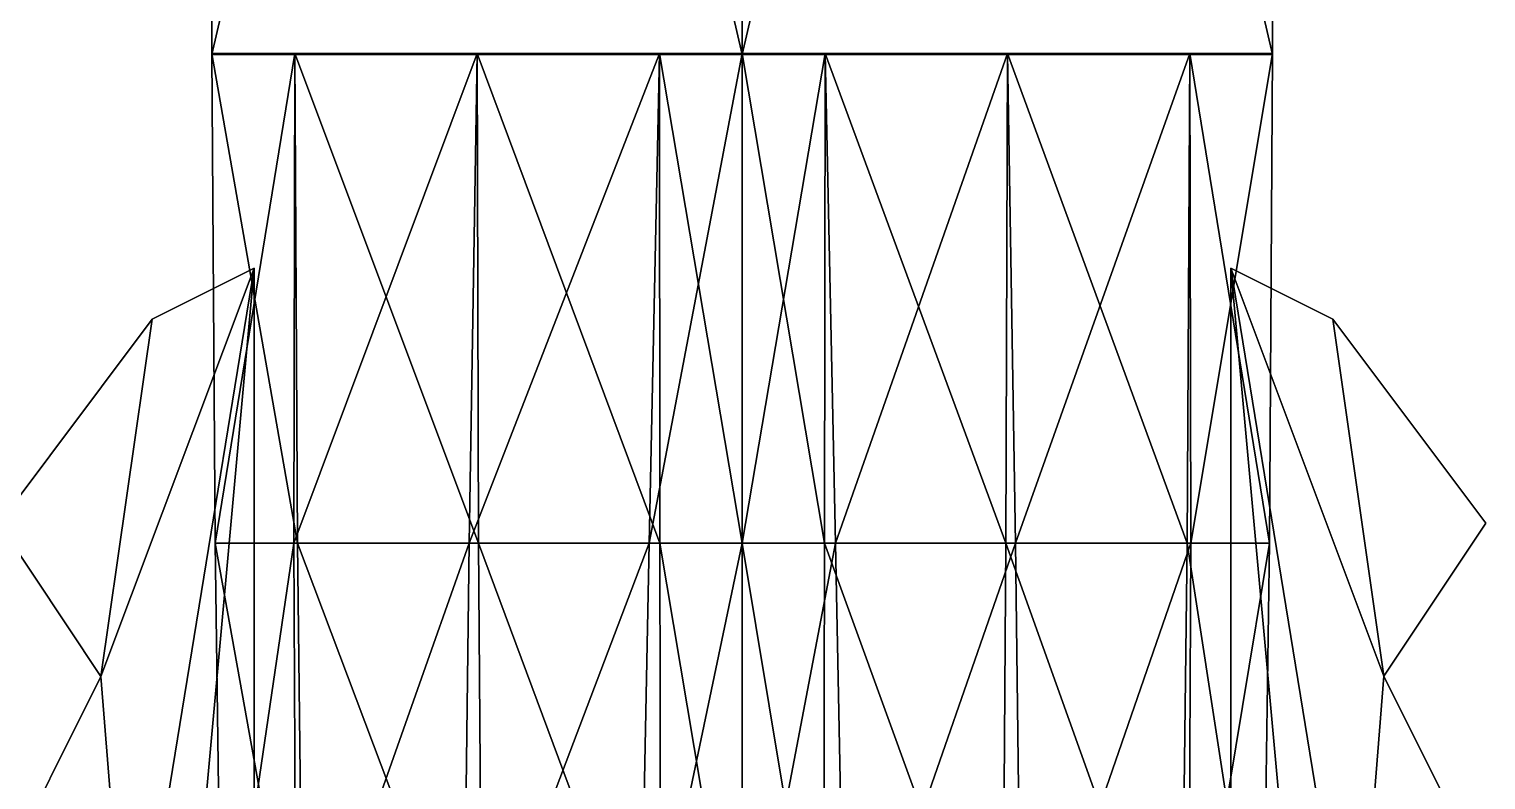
# Model space of a CAD drawing. Header units: metres. Extents: x -4.19 to 4.19, y -6.6 to 2.07.
# Drawn here: x -1.223 to 1.275, y -3.097 to -1.81 of the extents above; entities that cross this region are included whole.
import ezdxf

# ---------------------------------------------------------------- set-up
doc = ezdxf.new("R2010")
doc.units = ezdxf.units.M

msp = doc.modelspace()

# ---------------------------------------------------------------- linework, layer by layer
at = {"layer": 'Fin 3'}
for points in [[(0.8375, -2.2197, -0.0355), (0.8375, -4.9322, 0.0345), (0.8375, -4.9322, -0.0355)], [(0.8375, -2.2197, -0.0355), (0.8375, -2.2197, 0.0345), (0.8375, -4.9322, 0.0345)], [(1.0125, -2.3072, -0.0355), (0.8375, -2.2197, 0.0345), (0.8375, -2.2197, -0.0355)], [(1.0125, -2.3072, -0.0355), (1.0125, -2.3072, 0.0345), (0.8375, -2.2197, 0.0345)], [(0.8375, -2.2197, -0.0355), (1.0125, -4.1447, -0.0355), (1.0513, -3.5322, -0.0355)], [(0.8375, -2.2197, -0.0355), (0.8375, -4.9322, -0.0355), (1.0125, -4.1447, -0.0355)], [(1.1, -2.9197, -0.0355), (1.0125, -2.3072, -0.0355), (0.8375, -2.2197, -0.0355)], [(1.0513, -3.5322, -0.0355), (1.1, -2.9197, -0.0355), (0.8375, -2.2197, -0.0355)], [(1.1, -2.9197, 0.0345), (0.8375, -2.2197, 0.0345), (1.0125, -2.3072, 0.0345)], [(1.1, -2.9197, 0.0345), (1.0513, -3.5322, 0.0345), (0.8375, -2.2197, 0.0345)], [(0.8375, -2.2197, 0.0345), (1.0513, -3.5322, 0.0345), (1.0125, -4.1447, 0.0345)], [(0.8375, -4.9322, 0.0345), (0.8375, -2.2197, 0.0345), (1.0125, -4.1447, 0.0345)], [(1.275, -2.6572, -0.0355), (1.0125, -2.3072, 0.0345), (1.0125, -2.3072, -0.0355)], [(1.275, -2.6572, -0.0355), (1.275, -2.6572, 0.0345), (1.0125, -2.3072, 0.0345)], [(1.0125, -2.3072, -0.0355), (1.1, -2.9197, -0.0355), (1.275, -2.6572, -0.0355)], [(1.0125, -2.3072, 0.0345), (1.275, -2.6572, 0.0345), (1.1, -2.9197, 0.0345)], [(1.1, -2.9197, -0.0355), (1.275, -2.6572, 0.0345), (1.275, -2.6572, -0.0355)], [(1.1, -2.9197, -0.0355), (1.1, -2.9197, 0.0345), (1.275, -2.6572, 0.0345)], [(1.0513, -3.5322, -0.0355), (1.275, -3.2697, -0.0355), (1.1, -2.9197, -0.0355)], [(1.0513, -3.5322, 0.0345), (1.1, -2.9197, 0.0345), (1.275, -3.2697, 0.0345)], [(1.275, -3.2697, -0.0355), (1.1, -2.9197, 0.0345), (1.1, -2.9197, -0.0355)], [(1.275, -3.2697, -0.0355), (1.275, -3.2697, 0.0345), (1.1, -2.9197, 0.0345)]]:
    msp.add_3dface(points, dxfattribs=at)
at = {"layer": 'Fin 4'}
for points in [[(-1.0995, -2.92, 0.0355), (-1.012, -2.3075, 0.0355), (-0.837, -2.22, 0.0355)], [(-1.0509, -3.5325, 0.0355), (-1.0995, -2.92, 0.0355), (-0.837, -2.22, 0.0355)], [(-1.0995, -2.92, -0.0345), (-0.837, -2.22, -0.0345), (-1.012, -2.3075, -0.0345)], [(-1.0995, -2.92, -0.0345), (-1.0509, -3.5325, -0.0345), (-0.837, -2.22, -0.0345)], [(-0.837, -2.22, 0.0355), (-1.012, -4.145, 0.0355), (-1.0509, -3.5325, 0.0355)], [(-0.837, -2.22, -0.0345), (-1.0509, -3.5325, -0.0345), (-1.012, -4.145, -0.0345)], [(-1.012, -2.3075, 0.0355), (-0.837, -2.22, -0.0345), (-0.837, -2.22, 0.0355)], [(-1.012, -2.3075, 0.0355), (-1.012, -2.3075, -0.0345), (-0.837, -2.22, -0.0345)], [(-0.837, -2.22, 0.0355), (-0.837, -4.9325, 0.0355), (-1.012, -4.145, 0.0355)], [(-0.837, -4.9325, -0.0345), (-0.837, -2.22, -0.0345), (-1.012, -4.145, -0.0345)], [(-0.837, -2.22, 0.0355), (-0.837, -4.9325, -0.0345), (-0.837, -4.9325, 0.0355)], [(-0.837, -2.22, 0.0355), (-0.837, -2.22, -0.0345), (-0.837, -4.9325, -0.0345)], [(-1.2745, -2.6575, 0.0355), (-1.012, -2.3075, -0.0345), (-1.012, -2.3075, 0.0355)], [(-1.2745, -2.6575, 0.0355), (-1.2745, -2.6575, -0.0345), (-1.012, -2.3075, -0.0345)], [(-1.012, -2.3075, 0.0355), (-1.0995, -2.92, 0.0355), (-1.2745, -2.6575, 0.0355)], [(-1.012, -2.3075, -0.0345), (-1.2745, -2.6575, -0.0345), (-1.0995, -2.92, -0.0345)], [(-1.0995, -2.92, 0.0355), (-1.2745, -2.6575, -0.0345), (-1.2745, -2.6575, 0.0355)], [(-1.0995, -2.92, 0.0355), (-1.0995, -2.92, -0.0345), (-1.2745, -2.6575, -0.0345)], [(-1.2745, -3.27, 0.0355), (-1.0995, -2.92, -0.0345), (-1.0995, -2.92, 0.0355)], [(-1.2745, -3.27, 0.0355), (-1.2745, -3.27, -0.0345), (-1.0995, -2.92, -0.0345)], [(-1.0509, -3.5325, 0.0355), (-1.2745, -3.27, 0.0355), (-1.0995, -2.92, 0.0355)], [(-1.0509, -3.5325, -0.0345), (-1.0995, -2.92, -0.0345), (-1.2745, -3.27, -0.0345)]]:
    msp.add_3dface(points, dxfattribs=at)
at = {"layer": 'Hull'}
for points in [[(-0.9093, -1.8537, 0.525), (0, 2.0663, 1.05), (0, -1.8537, 1.05)], [(-0.9093, -1.8537, 0.525), (-0.9093, 2.0663, 0.525), (0, 2.0663, 1.05)], [(-0.9093, -1.8537, -0.525), (-0.9093, 2.0663, 0.525), (-0.9093, -1.8537, 0.525)], [(-0.9093, -1.8537, -0.525), (-0.9093, 2.0663, -0.525), (-0.9093, 2.0663, 0.525)], [(0, -1.8537, -1.05), (-0.9093, 2.0663, -0.525), (-0.9093, -1.8537, -0.525)], [(0, -1.8537, -1.05), (0, 2.0663, -1.05), (-0.9093, 2.0663, -0.525)], [(0.9093, -1.8537, -0.525), (0, 2.0663, -1.05), (0, -1.8537, -1.05)], [(0.9093, -1.8537, -0.525), (0.9093, 2.0663, -0.525), (0, 2.0663, -1.05)], [(0, -1.8537, 1.05), (0.9093, 2.0663, 0.525), (0.9093, -1.8537, 0.525)], [(0, -1.8537, 1.05), (0, 2.0663, 1.05), (0.9093, 2.0663, 0.525)], [(0.9093, -1.8537, 0.525), (0.9093, 2.0663, -0.525), (0.9093, -1.8537, -0.525)], [(0.9093, -1.8537, 0.525), (0.9093, 2.0663, 0.525), (0.9093, 2.0663, -0.525)], [(0, -1.8537, 1.05), (-0.9093, -1.8537, -0.525), (-0.9093, -1.8537, 0.525)], [(0.9093, -1.8537, -0.525), (-0.9093, -1.8537, -0.525), (0, -1.8537, 1.05)], [(0, -1.8537, -1.05), (-0.9093, -1.8537, -0.525), (0.9093, -1.8537, -0.525)], [(0, -1.8537, 1.05), (0.9093, -1.8537, 0.525), (0.9093, -1.8537, -0.525)]]:
    msp.add_3dface(points, dxfattribs=at)
at = {"layer": 'Hull 2'}
for points in [[(-0.9093, -1.8517, -0.525), (-0.7627, -2.6917, -0.5491), (-0.7672, -1.8517, -0.607)], [(-0.9093, -1.8517, -0.525), (-0.904, -2.6917, -0.462), (-0.7627, -2.6917, -0.5491)], [(-0.9093, -1.8517, -0.3609), (-0.904, -2.6917, -0.462), (-0.9093, -1.8517, -0.525)], [(-0.9093, -1.8517, -0.3609), (-0.904, -2.6917, -0.3236), (-0.904, -2.6917, -0.462)], [(-0.9093, -1.8517, 0), (-0.904, -2.6917, -0.3236), (-0.9093, -1.8517, -0.3609)], [(-0.9093, -1.8517, 0), (-0.904, -2.6917, -0.0193), (-0.904, -2.6917, -0.3236)], [(-0.9093, -1.8517, 0.3609), (-0.904, -2.6917, -0.0193), (-0.9093, -1.8517, 0)], [(-0.9093, -1.8517, 0.3609), (-0.904, -2.6917, 0.285), (-0.904, -2.6917, -0.0193)], [(-0.9093, -1.8517, 0.525), (-0.904, -2.6917, 0.285), (-0.9093, -1.8517, 0.3609)], [(-0.9093, -1.8517, 0.525), (-0.904, -2.6917, 0.4233), (-0.904, -2.6917, 0.285)], [(-0.7672, -1.8517, 0.607), (-0.904, -2.6917, 0.4233), (-0.9093, -1.8517, 0.525)], [(-0.9093, -1.8517, -0.3609), (-0.9093, -1.8517, -0.525), (-0.7672, -1.8517, -0.607)], [(-0.9093, -1.8517, 0), (-0.7672, -1.8517, -0.607), (-0.4547, -1.8517, -0.7875)], [(-0.9093, -1.8517, 0), (-0.9093, -1.8517, -0.3609), (-0.7672, -1.8517, -0.607)], [(-0.7672, -1.8517, 0.607), (-0.9093, -1.8517, 0), (-0.4547, -1.8517, 0.7875)], [(-0.7672, -1.8517, 0.607), (-0.9093, -1.8517, 0.3609), (-0.9093, -1.8517, 0)], [(-0.7672, -1.8517, 0.607), (-0.9093, -1.8517, 0.525), (-0.9093, -1.8517, 0.3609)], [(-0.4547, -1.8517, 0.7875), (-0.9093, -1.8517, 0), (-0.4547, -1.8517, -0.7875)], [(-0.7672, -1.8517, 0.607), (-0.7689, -2.6917, 0.4894), (-0.904, -2.6917, 0.4233)], [(-0.4547, -1.8517, 0.7875), (-0.7689, -2.6917, 0.4894), (-0.7672, -1.8517, 0.607)], [(-0.4547, -1.8517, 0.7875), (-0.4684, -2.6917, 0.6471), (-0.7689, -2.6917, 0.4894)], [(-0.7672, -1.8517, -0.607), (-0.452, -2.6917, -0.7409), (-0.4547, -1.8517, -0.7875)], [(-0.7672, -1.8517, -0.607), (-0.7627, -2.6917, -0.5491), (-0.452, -2.6917, -0.7409)], [(-0.1421, -1.8517, 0.968), (-0.4684, -2.6917, 0.6471), (-0.4547, -1.8517, 0.7875)], [(-0.1421, -1.8517, 0.968), (-0.1597, -2.6917, 0.8352), (-0.4684, -2.6917, 0.6471)], [(-0.4547, -1.8517, -0.7875), (-0.1412, -2.6917, -0.9327), (-0.1421, -1.8517, -0.968)], [(-0.4547, -1.8517, -0.7875), (-0.452, -2.6917, -0.7409), (-0.1412, -2.6917, -0.9327)], [(0.4547, -1.8517, 0.7875), (-0.4547, -1.8517, -0.7875), (0.4547, -1.8517, -0.7875)], [(-0.4547, -1.8517, 0.7875), (0.4547, -1.8517, 0.7875), (0.1421, -1.8517, 0.968)], [(0.1421, -1.8517, -0.968), (0.4547, -1.8517, -0.7875), (-0.4547, -1.8517, -0.7875)], [(-0.4547, -1.8517, -0.7875), (-0.1421, -1.8517, -0.968), (0.1421, -1.8517, -0.968)], [(-0.4547, -1.8517, 0.7875), (-0.4547, -1.8517, -0.7875), (0.4547, -1.8517, 0.7875)], [(-0.4547, -1.8517, 0.7875), (0.1421, -1.8517, 0.968), (-0.1421, -1.8517, 0.968)], [(0, -1.8517, 1.05), (-0.1597, -2.6917, 0.8352), (-0.1421, -1.8517, 0.968)], [(0, -1.8517, 1.05), (0, -2.6917, 0.9926), (-0.1597, -2.6917, 0.8352)], [(-0.1421, -1.8517, -0.968), (0, -2.6917, -1.0199), (0, -1.8517, -1.05)], [(-0.1421, -1.8517, -0.968), (-0.1412, -2.6917, -0.9327), (0, -2.6917, -1.0199)], [(0, -1.8517, 1.05), (-0.1421, -1.8517, 0.968), (0.1421, -1.8517, 0.968)], [(0, -1.8517, -1.05), (0.1421, -1.8517, -0.968), (-0.1421, -1.8517, -0.968)], [(0.1421, -1.8517, 0.968), (0, -2.6917, 0.9926), (0, -1.8517, 1.05)], [(0.1421, -1.8517, 0.968), (0.1597, -2.6917, 0.8352), (0, -2.6917, 0.9926)], [(0, -1.8517, -1.05), (0.1412, -2.6917, -0.9327), (0.1421, -1.8517, -0.968)], [(0, -1.8517, -1.05), (0, -2.6917, -1.0199), (0.1412, -2.6917, -0.9327)], [(0.1421, -1.8517, -0.968), (0.1412, -2.6917, -0.9327), (0.452, -2.6917, -0.7409)], [(0.4547, -1.8517, 0.7875), (0.1597, -2.6917, 0.8352), (0.1421, -1.8517, 0.968)], [(0.1421, -1.8517, -0.968), (0.452, -2.6917, -0.7409), (0.4547, -1.8517, -0.7875)], [(0.4547, -1.8517, 0.7875), (0.4684, -2.6917, 0.6471), (0.1597, -2.6917, 0.8352)], [(0.4547, -1.8517, -0.7875), (0.452, -2.6917, -0.7409), (0.7627, -2.6917, -0.5491)], [(0.7672, -1.8517, 0.607), (0.4684, -2.6917, 0.6471), (0.4547, -1.8517, 0.7875)], [(0.4547, -1.8517, -0.7875), (0.7627, -2.6917, -0.5491), (0.7672, -1.8517, -0.607)], [(0.4547, -1.8517, -0.7875), (0.9093, -1.8517, -0.3609), (0.9093, -1.8517, 0)], [(0.4547, -1.8517, 0.7875), (0.4547, -1.8517, -0.7875), (0.9093, -1.8517, 0)], [(0.9093, -1.8517, -0.3609), (0.4547, -1.8517, -0.7875), (0.7672, -1.8517, -0.607)], [(0.4547, -1.8517, 0.7875), (0.9093, -1.8517, 0.3609), (0.7672, -1.8517, 0.607)], [(0.9093, -1.8517, 0), (0.9093, -1.8517, 0.3609), (0.4547, -1.8517, 0.7875)], [(0.7672, -1.8517, 0.607), (0.7689, -2.6917, 0.4894), (0.4684, -2.6917, 0.6471)], [(0.7672, -1.8517, -0.607), (0.7627, -2.6917, -0.5491), (0.904, -2.6917, -0.462)], [(0.9093, -1.8517, 0.525), (0.7689, -2.6917, 0.4894), (0.7672, -1.8517, 0.607)], [(0.7672, -1.8517, -0.607), (0.904, -2.6917, -0.462), (0.9093, -1.8517, -0.525)], [(0.7672, -1.8517, -0.607), (0.9093, -1.8517, -0.525), (0.9093, -1.8517, -0.3609)], [(0.9093, -1.8517, 0.525), (0.7672, -1.8517, 0.607), (0.9093, -1.8517, 0.3609)], [(0.9093, -1.8517, 0.525), (0.904, -2.6917, 0.4233), (0.7689, -2.6917, 0.4894)], [(0.9093, -1.8517, 0.3609), (0.904, -2.6917, 0.4233), (0.9093, -1.8517, 0.525)], [(0.9093, -1.8517, 0.3609), (0.904, -2.6917, 0.285), (0.904, -2.6917, 0.4233)], [(0.9093, -1.8517, 0), (0.904, -2.6917, 0.285), (0.9093, -1.8517, 0.3609)], [(0.9093, -1.8517, 0), (0.904, -2.6917, -0.0193), (0.904, -2.6917, 0.285)], [(0.9093, -1.8517, -0.3609), (0.904, -2.6917, -0.0193), (0.9093, -1.8517, 0)], [(0.9093, -1.8517, -0.3609), (0.904, -2.6917, -0.3236), (0.904, -2.6917, -0.0193)], [(0.9093, -1.8517, -0.525), (0.904, -2.6917, -0.3236), (0.9093, -1.8517, -0.3609)], [(0.9093, -1.8517, -0.525), (0.904, -2.6917, -0.462), (0.904, -2.6917, -0.3236)], [(-0.904, -2.6917, -0.462), (-0.7528, -3.5317, -0.465), (-0.7627, -2.6917, -0.5491)], [(-0.904, -2.6917, -0.462), (-0.8922, -3.5317, -0.377), (-0.7528, -3.5317, -0.465)], [(-0.904, -2.6917, -0.3236), (-0.8922, -3.5317, -0.377), (-0.904, -2.6917, -0.462)], [(-0.904, -2.6917, -0.3236), (-0.8922, -3.5317, -0.2729), (-0.8922, -3.5317, -0.377)], [(-0.904, -2.6917, -0.0193), (-0.8922, -3.5317, -0.2729), (-0.904, -2.6917, -0.3236)], [(-0.904, -2.6917, -0.0193), (-0.8922, -3.5317, -0.0441), (-0.8922, -3.5317, -0.2729)], [(-0.904, -2.6917, 0.285), (-0.8922, -3.5317, -0.0441), (-0.904, -2.6917, -0.0193)], [(-0.904, -2.6917, 0.285), (-0.8922, -3.5317, 0.1847), (-0.8922, -3.5317, -0.0441)], [(-0.904, -2.6917, 0.4233), (-0.8922, -3.5317, 0.1847), (-0.904, -2.6917, 0.285)], [(-0.904, -2.6917, 0.4233), (-0.8922, -3.5317, 0.2888), (-0.8922, -3.5317, 0.1847)], [(-0.7689, -2.6917, 0.4894), (-0.8922, -3.5317, 0.2888), (-0.904, -2.6917, 0.4233)], [(-0.7689, -2.6917, 0.4894), (-0.765, -3.5317, 0.3339), (-0.8922, -3.5317, 0.2888)], [(-0.4684, -2.6917, 0.6471), (-0.765, -3.5317, 0.3339), (-0.7689, -2.6917, 0.4894)], [(-0.4684, -2.6917, 0.6471), (-0.4788, -3.5317, 0.4561), (-0.765, -3.5317, 0.3339)], [(-0.7627, -2.6917, -0.5491), (-0.4461, -3.5317, -0.6588), (-0.452, -2.6917, -0.7409)], [(-0.7627, -2.6917, -0.5491), (-0.7528, -3.5317, -0.465), (-0.4461, -3.5317, -0.6588)], [(-0.1597, -2.6917, 0.8352), (-0.4788, -3.5317, 0.4561), (-0.4684, -2.6917, 0.6471)], [(-0.1597, -2.6917, 0.8352), (-0.1762, -3.5317, 0.6357), (-0.4788, -3.5317, 0.4561)], [(-0.452, -2.6917, -0.7409), (-0.1394, -3.5317, -0.8526), (-0.1412, -2.6917, -0.9327)], [(-0.452, -2.6917, -0.7409), (-0.4461, -3.5317, -0.6588), (-0.1394, -3.5317, -0.8526)], [(0, -2.6917, 0.9926), (-0.1762, -3.5317, 0.6357), (-0.1597, -2.6917, 0.8352)], [(0, -2.6917, 0.9926), (0, -3.5317, 0.8531), (-0.1762, -3.5317, 0.6357)], [(-0.1412, -2.6917, -0.9327), (0, -3.5317, -0.9406), (0, -2.6917, -1.0199)], [(-0.1412, -2.6917, -0.9327), (-0.1394, -3.5317, -0.8526), (0, -3.5317, -0.9406)], [(0.1597, -2.6917, 0.8352), (0, -3.5317, 0.8531), (0, -2.6917, 0.9926)], [(0.1597, -2.6917, 0.8352), (0.1762, -3.5317, 0.6357), (0, -3.5317, 0.8531)], [(0, -2.6917, -1.0199), (0.1394, -3.5317, -0.8526), (0.1412, -2.6917, -0.9327)], [(0, -2.6917, -1.0199), (0, -3.5317, -0.9406), (0.1394, -3.5317, -0.8526)], [(0.1412, -2.6917, -0.9327), (0.1394, -3.5317, -0.8526), (0.4461, -3.5317, -0.6588)], [(0.1412, -2.6917, -0.9327), (0.4461, -3.5317, -0.6588), (0.452, -2.6917, -0.7409)], [(0.4684, -2.6917, 0.6471), (0.1762, -3.5317, 0.6357), (0.1597, -2.6917, 0.8352)], [(0.4684, -2.6917, 0.6471), (0.4788, -3.5317, 0.4561), (0.1762, -3.5317, 0.6357)], [(0.452, -2.6917, -0.7409), (0.4461, -3.5317, -0.6588), (0.7528, -3.5317, -0.465)], [(0.452, -2.6917, -0.7409), (0.7528, -3.5317, -0.465), (0.7627, -2.6917, -0.5491)], [(0.7689, -2.6917, 0.4894), (0.4788, -3.5317, 0.4561), (0.4684, -2.6917, 0.6471)], [(0.7689, -2.6917, 0.4894), (0.765, -3.5317, 0.3339), (0.4788, -3.5317, 0.4561)], [(0.7627, -2.6917, -0.5491), (0.7528, -3.5317, -0.465), (0.8922, -3.5317, -0.377)], [(0.7627, -2.6917, -0.5491), (0.8922, -3.5317, -0.377), (0.904, -2.6917, -0.462)], [(0.904, -2.6917, 0.4233), (0.765, -3.5317, 0.3339), (0.7689, -2.6917, 0.4894)], [(0.904, -2.6917, 0.4233), (0.8922, -3.5317, 0.2888), (0.765, -3.5317, 0.3339)], [(0.904, -2.6917, 0.285), (0.8922, -3.5317, 0.2888), (0.904, -2.6917, 0.4233)], [(0.904, -2.6917, 0.285), (0.8922, -3.5317, 0.1847), (0.8922, -3.5317, 0.2888)], [(0.904, -2.6917, -0.0193), (0.8922, -3.5317, 0.1847), (0.904, -2.6917, 0.285)], [(0.904, -2.6917, -0.0193), (0.8922, -3.5317, -0.0441), (0.8922, -3.5317, 0.1847)], [(0.904, -2.6917, -0.3236), (0.8922, -3.5317, -0.0441), (0.904, -2.6917, -0.0193)], [(0.904, -2.6917, -0.3236), (0.8922, -3.5317, -0.2729), (0.8922, -3.5317, -0.0441)], [(0.904, -2.6917, -0.462), (0.8922, -3.5317, -0.2729), (0.904, -2.6917, -0.3236)], [(0.904, -2.6917, -0.462), (0.8922, -3.5317, -0.377), (0.8922, -3.5317, -0.2729)]]:
    msp.add_3dface(points, dxfattribs=at)

doc.saveas('drawing.dxf')
